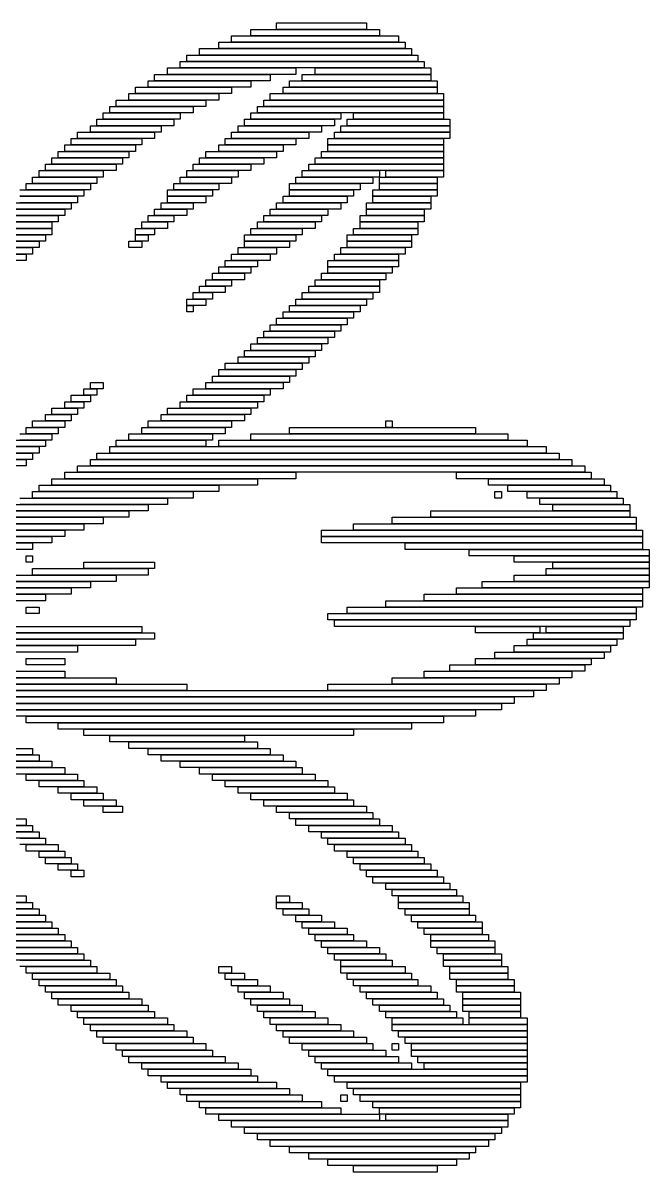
# Model space of a CAD drawing. Extents: x 372 to 652, y 304 to 721.
# Drawn here: x 554.5 to 652, y 508 to 687 of the extents above; entities that cross this region are included whole.
import ezdxf

# ---------------------------------------------------------------- set-up
doc = ezdxf.new("R2010")
doc.units = 0

msp = doc.modelspace()

# ---------------------------------------------------------------- linework, layer by layer
for p, q in [((590, 686), (610, 686)), ((590, 685), (590, 686)), ((594, 687), (608, 687)), ((594, 686), (594, 687)), ((608, 686), (594, 686)), ((608, 687), (608, 686)), ((610, 686), (610, 685)), ((585, 684), (614, 684)), ((585, 683), (585, 684)), ((587, 685), (613, 685)), ((587, 684), (587, 685)), ((613, 684), (587, 684)), ((610, 685), (590, 685)), ((613, 685), (613, 684)), ((614, 684), (614, 683)), ((580, 682), (616, 682)), ((580, 681), (580, 682)), ((582, 683), (615, 683)), ((582, 682), (582, 683)), ((615, 682), (582, 682)), ((614, 683), (585, 683)), ((615, 683), (615, 682)), ((616, 682), (616, 681)), ((579, 681), (617, 681)), ((579, 680), (579, 681)), ((616, 681), (580, 681)), ((617, 681), (617, 680)), ((575, 679), (593, 679)), ((575, 678), (575, 679)), ((577, 680), (597, 680)), ((577, 679), (577, 680)), ((597, 679), (577, 679)), ((617, 680), (579, 680)), ((593, 679), (593, 678)), ((597, 680), (597, 679)), ((598, 679), (618, 679)), ((598, 678), (598, 679)), ((600, 680), (618, 680)), ((600, 679), (600, 680)), ((618, 679), (600, 679)), ((618, 680), (618, 679)), ((618, 679), (618, 678)), ((572, 677), (587, 677)), ((572, 676), (572, 677)), ((574, 678), (590, 678)), ((574, 677), (574, 678)), ((590, 677), (574, 677)), ((593, 678), (575, 678)), ((587, 677), (587, 676)), ((590, 678), (590, 677)), ((595, 677), (619, 677)), ((595, 676), (595, 677)), ((596, 678), (619, 678)), ((596, 677), (596, 678)), ((619, 677), (596, 677)), ((618, 678), (598, 678)), ((619, 678), (619, 677)), ((619, 677), (619, 676)), ((569, 675), (583, 675)), ((569, 674), (569, 675)), ((571, 676), (585, 676)), ((571, 675), (571, 676)), ((585, 675), (571, 675)), ((587, 676), (572, 676)), ((583, 675), (583, 674)), ((585, 676), (585, 675)), ((592, 675), (620, 675)), ((592, 674), (592, 675)), ((593, 676), (620, 676)), ((593, 675), (593, 676)), ((620, 675), (593, 675)), ((619, 676), (595, 676)), ((620, 676), (620, 675)), ((620, 675), (620, 674)), ((568, 674), (581, 674)), ((568, 673), (568, 674)), ((583, 674), (569, 674)), ((581, 674), (581, 673)), ((591, 674), (620, 674)), ((591, 673), (591, 674)), ((620, 674), (592, 674)), ((620, 674), (620, 673)), ((566, 672), (578, 672)), ((566, 671), (566, 672)), ((567, 673), (579, 673)), ((567, 672), (567, 673)), ((579, 672), (567, 672)), ((581, 673), (568, 673)), ((578, 672), (578, 671)), ((579, 673), (579, 672)), ((589, 672), (603, 672)), ((589, 671), (589, 672)), ((590, 673), (604, 673)), ((590, 672), (590, 673)), ((604, 672), (590, 672)), ((620, 673), (591, 673)), ((603, 672), (603, 671)), ((604, 673), (604, 672)), ((605, 672), (621, 672)), ((605, 671), (605, 672)), ((606, 673), (620, 673)), ((606, 672), (606, 673)), ((620, 672), (606, 672)), ((620, 673), (620, 672)), ((621, 672), (621, 671)), ((563, 670), (575, 670)), ((563, 669), (563, 670)), ((565, 671), (576, 671)), ((565, 670), (565, 671)), ((576, 670), (565, 670)), ((578, 671), (566, 671)), ((575, 670), (575, 669)), ((576, 671), (576, 670)), ((587, 670), (599, 670)), ((587, 669), (587, 670)), ((588, 671), (601, 671)), ((588, 670), (588, 671)), ((601, 670), (588, 670)), ((603, 671), (589, 671)), ((599, 670), (599, 669)), ((601, 671), (601, 670)), ((603, 670), (621, 670)), ((603, 669), (603, 670)), ((604, 671), (621, 671)), ((604, 670), (604, 671)), ((621, 670), (604, 670)), ((621, 671), (605, 671)), ((621, 671), (621, 670)), ((621, 670), (621, 669)), ((561, 668), (572, 668)), ((561, 667), (561, 668)), ((562, 669), (573, 669)), ((562, 668), (562, 669)), ((573, 668), (562, 668)), ((575, 669), (563, 669)), ((572, 668), (572, 667)), ((573, 669), (573, 668)), ((585, 668), (595, 668)), ((585, 667), (585, 668)), ((586, 669), (597, 669)), ((586, 668), (586, 669)), ((597, 668), (586, 668)), ((599, 669), (587, 669)), ((595, 668), (595, 667)), ((597, 669), (597, 668)), ((602, 669), (620, 669)), ((602, 668), (602, 669)), ((620, 668), (602, 668)), ((602, 668), (620, 668)), ((602, 667), (602, 668)), ((621, 669), (603, 669)), ((620, 669), (620, 668)), ((620, 668), (620, 667)), ((559, 666), (570, 666)), ((559, 665), (559, 666)), ((560, 667), (571, 667)), ((560, 666), (560, 667)), ((571, 666), (560, 666)), ((572, 667), (561, 667)), ((570, 666), (570, 665)), ((571, 667), (571, 666)), ((582, 666), (592, 666)), ((582, 665), (582, 666)), ((583, 667), (594, 667)), ((583, 666), (583, 667)), ((594, 666), (583, 666)), ((595, 667), (585, 667)), ((592, 666), (592, 665)), ((594, 667), (594, 666)), ((600, 666), (620, 666)), ((600, 665), (600, 666)), ((601, 667), (620, 667)), ((601, 666), (601, 667)), ((620, 666), (601, 666)), ((620, 667), (602, 667)), ((620, 667), (620, 666)), ((620, 666), (620, 665)), ((558, 665), (569, 665)), ((558, 664), (558, 665)), ((570, 665), (559, 665)), ((569, 665), (569, 664)), ((581, 665), (590, 665)), ((581, 664), (581, 665)), ((592, 665), (582, 665)), ((590, 665), (590, 664)), ((599, 665), (620, 665)), ((599, 664), (599, 665)), ((620, 665), (600, 665)), ((620, 665), (620, 664)), ((556, 663), (566, 663)), ((556, 662), (556, 663)), ((557, 664), (567, 664)), ((557, 663), (557, 664)), ((567, 663), (557, 663)), ((569, 664), (558, 664)), ((566, 663), (566, 662)), ((567, 664), (567, 663)), ((579, 663), (587, 663)), ((579, 662), (579, 663)), ((580, 664), (588, 664)), ((580, 663), (580, 664)), ((588, 663), (580, 663)), ((590, 664), (581, 664)), ((587, 663), (587, 662)), ((588, 664), (588, 663)), ((597, 663), (609, 663)), ((597, 662), (597, 663)), ((598, 664), (610, 664)), ((598, 663), (598, 664)), ((610, 663), (598, 663)), ((620, 664), (599, 664)), ((609, 663), (609, 662)), ((610, 664), (610, 663)), ((610, 663), (619, 663)), ((610, 662), (610, 663)), ((611, 664), (620, 664)), ((611, 663), (611, 664)), ((620, 663), (611, 663)), ((619, 663), (619, 662)), ((620, 664), (620, 663)), ((554, 661), (564, 661)), ((555, 662), (565, 662)), ((555, 661), (555, 662)), ((565, 661), (555, 661)), ((566, 662), (556, 662)), ((564, 661), (564, 660)), ((565, 662), (565, 661)), ((577, 661), (584, 661)), ((577, 660), (577, 661)), ((578, 662), (585, 662)), ((578, 661), (578, 662)), ((585, 661), (578, 661)), ((587, 662), (579, 662)), ((584, 661), (584, 660)), ((585, 662), (585, 661)), ((596, 662), (607, 662)), ((596, 661), (596, 662)), ((607, 661), (596, 661)), ((596, 661), (606, 661)), ((596, 660), (596, 661)), ((609, 662), (597, 662)), ((606, 661), (606, 660)), ((607, 662), (607, 661)), ((609, 661), (619, 661)), ((609, 660), (609, 661)), ((619, 662), (610, 662)), ((610, 662), (619, 662)), ((610, 661), (610, 662)), ((619, 661), (610, 661)), ((619, 662), (619, 661)), ((619, 661), (619, 660)), ((553, 659), (562, 659)), ((564, 660), (554, 660)), ((554, 660), (563, 660)), ((563, 659), (554, 659)), ((562, 659), (562, 658)), ((563, 660), (563, 659)), ((576, 659), (581, 659)), ((576, 658), (576, 659)), ((584, 660), (577, 660)), ((577, 660), (583, 660)), ((577, 659), (577, 660)), ((583, 659), (577, 659)), ((581, 659), (581, 658)), ((583, 660), (583, 659)), ((594, 659), (604, 659)), ((594, 658), (594, 659)), ((595, 660), (605, 660)), ((595, 659), (595, 660)), ((605, 659), (595, 659)), ((606, 660), (596, 660)), ((604, 659), (604, 658)), ((605, 660), (605, 659)), ((608, 659), (618, 659)), ((608, 658), (608, 659)), ((619, 660), (609, 660)), ((609, 660), (618, 660)), ((609, 659), (609, 660)), ((618, 659), (609, 659)), ((618, 660), (618, 659)), ((618, 659), (618, 658)), ((551, 657), (560, 657)), ((552, 658), (561, 658)), ((561, 657), (552, 657)), ((562, 658), (553, 658)), ((560, 657), (560, 656)), ((561, 658), (561, 657)), ((574, 657), (578, 657)), ((574, 656), (574, 657)), ((575, 658), (580, 658)), ((575, 657), (575, 658)), ((580, 657), (575, 657)), ((581, 658), (576, 658)), ((578, 657), (578, 656)), ((580, 658), (580, 657)), ((592, 657), (601, 657)), ((592, 656), (592, 657)), ((593, 658), (602, 658)), ((593, 657), (593, 658)), ((602, 657), (593, 657)), ((604, 658), (594, 658)), ((601, 657), (601, 656)), ((602, 658), (602, 657)), ((607, 657), (617, 657)), ((607, 656), (607, 657)), ((618, 658), (608, 658)), ((608, 658), (617, 658)), ((608, 657), (608, 658)), ((617, 657), (608, 657)), ((617, 658), (617, 657)), ((617, 657), (617, 656)), ((550, 656), (559, 656)), ((560, 656), (551, 656)), ((559, 656), (559, 655)), ((573, 656), (577, 656)), ((573, 655), (573, 656)), ((578, 656), (574, 656)), ((577, 656), (577, 655)), ((591, 656), (600, 656)), ((591, 655), (591, 656)), ((601, 656), (592, 656)), ((600, 656), (600, 655)), ((617, 656), (607, 656)), ((607, 656), (616, 656)), ((607, 655), (607, 656)), ((616, 656), (616, 655)), ((541, 655), (559, 655)), ((559, 654), (541, 654)), ((541, 654), (558, 654)), ((559, 655), (550, 655)), ((558, 654), (558, 653)), ((559, 655), (559, 654)), ((572, 655), (575, 655)), ((572, 654), (572, 655)), ((575, 654), (572, 654)), ((572, 654), (574, 654)), ((572, 653), (572, 654)), ((577, 655), (573, 655)), ((574, 654), (574, 653)), ((575, 655), (575, 654)), ((589, 654), (597, 654)), ((589, 653), (589, 654)), ((590, 655), (598, 655)), ((590, 654), (590, 655)), ((598, 654), (590, 654)), ((600, 655), (591, 655)), ((597, 654), (597, 653)), ((598, 655), (598, 654)), ((605, 654), (615, 654)), ((605, 653), (605, 654)), ((606, 655), (616, 655)), ((606, 654), (606, 655)), ((616, 654), (606, 654)), ((616, 655), (607, 655)), ((615, 654), (615, 653)), ((616, 655), (616, 654)), ((540, 653), (557, 653)), ((557, 652), (540, 652)), ((540, 652), (556, 652)), ((558, 653), (541, 653)), ((556, 652), (556, 651)), ((557, 653), (557, 652)), ((571, 653), (573, 653)), ((571, 652), (571, 653)), ((573, 652), (571, 652)), ((574, 653), (572, 653)), ((573, 653), (573, 652)), ((588, 652), (594, 652)), ((588, 651), (588, 652)), ((597, 653), (589, 653)), ((589, 653), (596, 653)), ((589, 652), (589, 653)), ((596, 652), (589, 652)), ((594, 652), (594, 651)), ((596, 653), (596, 652)), ((604, 652), (614, 652)), ((604, 651), (604, 652)), ((615, 653), (605, 653)), ((605, 653), (615, 653)), ((605, 652), (605, 653)), ((615, 652), (605, 652)), ((614, 652), (614, 651)), ((615, 653), (615, 652)), ((556, 651), (540, 651)), ((540, 651), (555, 651)), ((555, 650), (540, 650)), ((555, 651), (555, 650)), ((586, 650), (591, 650)), ((586, 649), (586, 650)), ((587, 651), (593, 651)), ((587, 650), (587, 651)), ((593, 650), (587, 650)), ((594, 651), (588, 651)), ((591, 650), (591, 649)), ((593, 651), (593, 650)), ((602, 650), (613, 650)), ((602, 649), (602, 650)), ((603, 651), (613, 651)), ((603, 650), (603, 651)), ((613, 650), (603, 650)), ((614, 651), (604, 651)), ((613, 651), (613, 650)), ((613, 650), (613, 649)), ((584, 648), (589, 648)), ((584, 647), (584, 648)), ((585, 649), (590, 649)), ((585, 648), (585, 649)), ((590, 648), (585, 648)), ((591, 649), (586, 649)), ((589, 648), (589, 647)), ((590, 649), (590, 648)), ((601, 648), (611, 648)), ((601, 647), (601, 648)), ((613, 649), (602, 649)), ((602, 649), (612, 649)), ((602, 648), (602, 649)), ((612, 648), (602, 648)), ((611, 648), (611, 647)), ((612, 649), (612, 648)), ((583, 647), (587, 647)), ((583, 646), (583, 647)), ((589, 647), (584, 647)), ((587, 647), (587, 646)), ((600, 647), (610, 647)), ((600, 646), (600, 647)), ((611, 647), (601, 647)), ((610, 647), (610, 646)), ((581, 645), (584, 645)), ((581, 644), (581, 645)), ((582, 646), (586, 646)), ((582, 645), (582, 646)), ((586, 645), (582, 645)), ((587, 646), (583, 646)), ((584, 645), (584, 644)), ((586, 646), (586, 645)), ((598, 645), (609, 645)), ((598, 644), (598, 645)), ((599, 646), (610, 646)), ((599, 645), (599, 646)), ((610, 645), (599, 645)), ((610, 646), (600, 646)), ((609, 645), (609, 644)), ((610, 646), (610, 645)), ((580, 644), (583, 644)), ((580, 643), (580, 644)), ((583, 643), (580, 643)), ((580, 643), (581, 643)), ((580, 642), (580, 643)), ((584, 644), (581, 644)), ((581, 643), (581, 642)), ((583, 644), (583, 643)), ((596, 643), (607, 643)), ((596, 642), (596, 643)), ((597, 644), (608, 644)), ((597, 643), (597, 644)), ((608, 643), (597, 643)), ((609, 644), (598, 644)), ((607, 643), (607, 642)), ((608, 644), (608, 643)), ((581, 642), (580, 642)), ((594, 641), (605, 641)), ((594, 640), (594, 641)), ((595, 642), (606, 642)), ((595, 641), (595, 642)), ((606, 641), (595, 641)), ((607, 642), (596, 642)), ((605, 641), (605, 640)), ((606, 642), (606, 641)), ((593, 640), (604, 640)), ((593, 639), (593, 640)), ((605, 640), (594, 640)), ((604, 640), (604, 639)), ((591, 638), (602, 638)), ((591, 637), (591, 638)), ((592, 639), (603, 639)), ((592, 638), (592, 639)), ((603, 638), (592, 638)), ((604, 639), (593, 639)), ((602, 638), (602, 637)), ((603, 639), (603, 638)), ((589, 636), (600, 636)), ((589, 635), (589, 636)), ((590, 637), (601, 637)), ((590, 636), (590, 637)), ((601, 636), (590, 636)), ((602, 637), (591, 637)), ((600, 636), (600, 635)), ((601, 637), (601, 636)), ((586, 634), (598, 634)), ((586, 633), (586, 634)), ((588, 635), (599, 635)), ((588, 634), (588, 635)), ((599, 634), (588, 634)), ((600, 635), (589, 635)), ((598, 634), (598, 633)), ((599, 635), (599, 634)), ((584, 632), (596, 632)), ((584, 631), (584, 632)), ((585, 633), (597, 633)), ((585, 632), (585, 633)), ((597, 632), (585, 632)), ((598, 633), (586, 633)), ((596, 632), (596, 631)), ((597, 633), (597, 632)), ((565, 631), (567, 631)), ((565, 630), (565, 631)), ((567, 631), (567, 630)), ((583, 631), (595, 631)), ((583, 630), (583, 631)), ((596, 631), (584, 631)), ((595, 631), (595, 630)), ((562, 629), (565, 629)), ((562, 628), (562, 629)), ((564, 630), (566, 630)), ((564, 629), (564, 630)), ((566, 629), (564, 629)), ((567, 630), (565, 630)), ((565, 629), (565, 628)), ((566, 630), (566, 629)), ((580, 629), (592, 629)), ((580, 628), (580, 629)), ((581, 630), (593, 630)), ((581, 629), (581, 630)), ((593, 629), (581, 629)), ((595, 630), (583, 630)), ((592, 629), (592, 628)), ((593, 630), (593, 629)), ((559, 627), (563, 627)), ((559, 626), (559, 627)), ((561, 628), (564, 628)), ((561, 627), (561, 628)), ((564, 627), (561, 627)), ((565, 628), (562, 628)), ((563, 627), (563, 626)), ((564, 628), (564, 627)), ((577, 627), (590, 627)), ((577, 626), (577, 627)), ((579, 628), (591, 628)), ((579, 627), (579, 628)), ((591, 627), (579, 627)), ((592, 628), (580, 628)), ((590, 627), (590, 626)), ((591, 628), (591, 627)), ((556, 625), (561, 625)), ((556, 624), (556, 625)), ((558, 626), (562, 626)), ((558, 625), (558, 626)), ((562, 625), (558, 625)), ((563, 626), (559, 626)), ((561, 625), (561, 624)), ((562, 626), (562, 625)), ((574, 625), (587, 625)), ((574, 624), (574, 625)), ((576, 626), (589, 626)), ((576, 625), (576, 626)), ((589, 625), (576, 625)), ((590, 626), (577, 626)), ((587, 625), (587, 624)), ((589, 626), (589, 625)), ((611, 625), (612, 625)), ((611, 624), (611, 625)), ((612, 625), (612, 624)), ((554, 623), (559, 623)), ((555, 624), (560, 624)), ((555, 623), (555, 624)), ((560, 623), (555, 623)), ((561, 624), (556, 624)), ((559, 623), (559, 622)), ((560, 624), (560, 623)), ((571, 623), (584, 623)), ((571, 622), (571, 623)), ((573, 624), (586, 624)), ((573, 623), (573, 624)), ((586, 623), (573, 623)), ((587, 624), (574, 624)), ((584, 623), (584, 622)), ((586, 624), (586, 623)), ((590, 623), (630, 623)), ((590, 622), (590, 623)), ((596, 624), (625, 624)), ((596, 623), (596, 624)), ((625, 623), (596, 623)), ((612, 624), (611, 624)), ((625, 624), (625, 623)), ((630, 623), (630, 622)), ((552, 622), (558, 622)), ((559, 622), (554, 622)), ((558, 622), (558, 621)), ((569, 622), (583, 622)), ((569, 621), (569, 622)), ((584, 622), (571, 622)), ((583, 622), (583, 621)), ((585, 622), (633, 622)), ((585, 621), (585, 622)), ((630, 622), (590, 622)), ((633, 622), (633, 621)), ((549, 620), (556, 620)), ((551, 621), (557, 621)), ((557, 620), (551, 620)), ((558, 621), (552, 621)), ((556, 620), (556, 619)), ((557, 621), (557, 620)), ((566, 620), (638, 620)), ((566, 619), (566, 620)), ((568, 621), (636, 621)), ((568, 620), (568, 621)), ((636, 620), (568, 620)), ((583, 621), (569, 621)), ((633, 621), (585, 621)), ((636, 621), (636, 620)), ((638, 620), (638, 619)), ((548, 619), (555, 619)), ((555, 618), (548, 618)), ((556, 619), (549, 619)), ((555, 619), (555, 618)), ((563, 618), (642, 618)), ((563, 617), (563, 618)), ((565, 619), (640, 619)), ((565, 618), (565, 619)), ((640, 618), (565, 618)), ((638, 619), (566, 619)), ((640, 619), (640, 618)), ((642, 618), (642, 617)), ((559, 616), (591, 616)), ((559, 615), (559, 616)), ((561, 617), (597, 617)), ((561, 616), (561, 617)), ((597, 616), (561, 616)), ((642, 617), (563, 617)), ((591, 616), (591, 615)), ((597, 617), (597, 616)), ((622, 617), (643, 617)), ((622, 616), (622, 617)), ((643, 616), (622, 616)), ((627, 616), (645, 616)), ((627, 615), (627, 616)), ((643, 617), (643, 616)), ((645, 616), (645, 615)), ((556, 614), (581, 614)), ((556, 613), (556, 614)), ((557, 615), (585, 615)), ((557, 614), (557, 615)), ((585, 614), (557, 614)), ((591, 615), (559, 615)), ((581, 614), (581, 613)), ((585, 615), (585, 614)), ((645, 615), (627, 615)), ((628, 614), (629, 614)), ((628, 613), (628, 614)), ((629, 614), (629, 613)), ((630, 615), (646, 615)), ((630, 614), (630, 615)), ((646, 614), (630, 614)), ((633, 614), (647, 614)), ((633, 613), (633, 614)), ((646, 615), (646, 614)), ((647, 614), (647, 613)), ((554, 613), (577, 613)), ((581, 613), (556, 613)), ((577, 613), (577, 612)), ((629, 613), (628, 613)), ((647, 613), (633, 613)), ((635, 613), (648, 613)), ((635, 612), (635, 613)), ((648, 613), (648, 612)), ((550, 611), (571, 611)), ((552, 612), (574, 612)), ((574, 611), (552, 611)), ((577, 612), (554, 612)), ((571, 611), (571, 610)), ((574, 612), (574, 611)), ((618, 611), (649, 611)), ((618, 610), (618, 611)), ((648, 612), (635, 612)), ((637, 612), (649, 612)), ((637, 611), (637, 612)), ((649, 611), (637, 611)), ((649, 612), (649, 611)), ((649, 611), (649, 610)), ((546, 609), (564, 609)), ((548, 610), (567, 610)), ((567, 609), (548, 609)), ((571, 610), (550, 610)), ((564, 609), (564, 608)), ((567, 610), (567, 609)), ((606, 609), (650, 609)), ((606, 608), (606, 609)), ((612, 610), (650, 610)), ((612, 609), (612, 610)), ((650, 609), (612, 609)), ((649, 610), (618, 610)), ((650, 610), (650, 609)), ((650, 609), (650, 608)), ((543, 607), (559, 607)), ((544, 608), (561, 608)), ((561, 607), (544, 607)), ((564, 608), (546, 608)), ((559, 607), (559, 606)), ((561, 608), (561, 607)), ((601, 608), (651, 608)), ((601, 607), (601, 608)), ((651, 607), (601, 607)), ((601, 607), (651, 607)), ((601, 606), (601, 607)), ((650, 608), (606, 608)), ((651, 608), (651, 607)), ((651, 607), (651, 606)), ((541, 606), (556, 606)), ((559, 606), (543, 606)), ((556, 606), (556, 605)), ((651, 606), (601, 606)), ((614, 606), (651, 606)), ((614, 605), (614, 606)), ((651, 606), (651, 605)), ((556, 605), (541, 605)), ((555, 604), (556, 604)), ((555, 603), (555, 604)), ((556, 604), (556, 603)), ((651, 605), (614, 605)), ((624, 605), (652, 605)), ((624, 604), (624, 605)), ((652, 604), (624, 604)), ((631, 604), (652, 604)), ((631, 603), (631, 604)), ((652, 605), (652, 604)), ((652, 604), (652, 603)), ((556, 603), (555, 603)), ((556, 602), (574, 602)), ((556, 601), (556, 602)), ((564, 603), (575, 603)), ((564, 602), (564, 603)), ((575, 602), (564, 602)), ((574, 602), (574, 601)), ((575, 603), (575, 602)), ((652, 603), (631, 603)), ((636, 602), (652, 602)), ((636, 601), (636, 602)), ((637, 603), (652, 603)), ((637, 602), (637, 603)), ((652, 602), (637, 602)), ((652, 603), (652, 602)), ((652, 602), (652, 601)), ((547, 600), (565, 600)), ((551, 601), (569, 601)), ((569, 600), (551, 600)), ((574, 601), (556, 601)), ((565, 600), (565, 599)), ((569, 601), (569, 600)), ((626, 600), (652, 600)), ((626, 599), (626, 600)), ((631, 601), (652, 601)), ((631, 600), (631, 601)), ((652, 600), (631, 600)), ((652, 601), (636, 601)), ((652, 601), (652, 600)), ((652, 600), (652, 599)), ((465, 598), (558, 598)), ((481, 599), (562, 599)), ((562, 598), (481, 598)), ((565, 599), (547, 599)), ((558, 598), (558, 597)), ((562, 599), (562, 598)), ((617, 598), (651, 598)), ((617, 597), (617, 598)), ((622, 599), (651, 599)), ((622, 598), (622, 599)), ((651, 598), (622, 598)), ((652, 599), (626, 599)), ((651, 599), (651, 598)), ((651, 598), (651, 597)), ((558, 597), (465, 597)), ((611, 597), (651, 597)), ((611, 596), (611, 597)), ((651, 597), (617, 597)), ((651, 597), (651, 596)), ((555, 596), (557, 596)), ((555, 595), (555, 596)), ((557, 595), (555, 595)), ((557, 596), (557, 595)), ((602, 595), (650, 595)), ((602, 594), (602, 595)), ((605, 596), (650, 596)), ((605, 595), (605, 596)), ((650, 595), (605, 595)), ((651, 596), (611, 596)), ((650, 596), (650, 595)), ((650, 595), (650, 594)), ((479, 593), (573, 593)), ((573, 593), (573, 592)), ((650, 594), (602, 594)), ((603, 594), (649, 594)), ((603, 593), (603, 594)), ((649, 593), (603, 593)), ((625, 593), (635, 593)), ((625, 592), (625, 593)), ((635, 593), (635, 592)), ((636, 593), (648, 593)), ((636, 592), (636, 593)), ((648, 593), (648, 592)), ((649, 594), (649, 593)), ((425, 592), (575, 592)), ((575, 591), (425, 591)), ((431, 591), (572, 591)), ((573, 592), (479, 592)), ((572, 591), (572, 590)), ((575, 592), (575, 591)), ((635, 592), (625, 592)), ((633, 591), (647, 591)), ((633, 590), (633, 591)), ((634, 592), (648, 592)), ((634, 591), (634, 592)), ((648, 591), (634, 591)), ((648, 592), (636, 592)), ((647, 591), (647, 590)), ((648, 592), (648, 591)), ((572, 590), (431, 590)), ((437, 590), (563, 590)), ((563, 589), (437, 589)), ((563, 590), (563, 589)), ((628, 589), (645, 589)), ((628, 588), (628, 589)), ((631, 590), (646, 590)), ((631, 589), (631, 590)), ((646, 589), (631, 589)), ((647, 590), (633, 590)), ((645, 589), (645, 588)), ((646, 590), (646, 589)), ((555, 588), (561, 588)), ((555, 587), (555, 588)), ((561, 588), (561, 587)), ((625, 588), (643, 588)), ((625, 587), (625, 588)), ((645, 588), (628, 588)), ((643, 588), (643, 587)), ((479, 586), (561, 586)), ((561, 587), (555, 587)), ((561, 586), (561, 585)), ((617, 586), (640, 586)), ((617, 585), (617, 586)), ((621, 587), (642, 587)), ((621, 586), (621, 587)), ((642, 586), (621, 586)), ((643, 587), (625, 587)), ((640, 586), (640, 585)), ((642, 587), (642, 586)), ((473, 584), (580, 584)), ((561, 585), (479, 585)), ((479, 585), (569, 585)), ((569, 584), (479, 584)), ((569, 585), (569, 584)), ((580, 584), (580, 583)), ((602, 584), (636, 584)), ((602, 583), (602, 584)), ((612, 585), (638, 585)), ((612, 584), (612, 585)), ((638, 584), (612, 584)), ((640, 585), (617, 585)), ((636, 584), (636, 583)), ((638, 585), (638, 584)), ((463, 582), (631, 582)), ((467, 583), (634, 583)), ((634, 582), (467, 582)), ((580, 583), (473, 583)), ((636, 583), (602, 583)), ((631, 582), (631, 581)), ((634, 583), (634, 582)), ((631, 581), (463, 581)), ((545, 581), (629, 581)), ((629, 580), (545, 580)), ((550, 580), (625, 580)), ((625, 580), (625, 579)), ((629, 581), (629, 580)), ((625, 579), (550, 579)), ((555, 579), (620, 579)), ((555, 578), (555, 579)), ((620, 579), (620, 578)), ((620, 578), (555, 578)), ((560, 578), (615, 578)), ((560, 577), (560, 578)), ((615, 577), (560, 577)), ((564, 577), (606, 577)), ((564, 576), (564, 577)), ((606, 577), (606, 576)), ((615, 578), (615, 577)), ((606, 576), (564, 576)), ((568, 576), (589, 576)), ((568, 575), (568, 576)), ((589, 575), (568, 575)), ((571, 575), (591, 575)), ((571, 574), (571, 575)), ((589, 576), (589, 575)), ((591, 575), (591, 574)), ((545, 574), (556, 574)), ((556, 573), (545, 573)), ((548, 573), (557, 573)), ((556, 574), (556, 573)), ((557, 573), (557, 572)), ((591, 574), (571, 574)), ((574, 574), (593, 574)), ((574, 573), (574, 574)), ((593, 573), (574, 573)), ((576, 573), (595, 573)), ((576, 572), (576, 573)), ((593, 574), (593, 573)), ((595, 573), (595, 572)), ((557, 572), (548, 572)), ((550, 572), (559, 572)), ((559, 572), (559, 571)), ((595, 572), (576, 572)), ((579, 572), (597, 572)), ((579, 571), (579, 572)), ((597, 572), (597, 571)), ((559, 571), (550, 571)), ((553, 571), (561, 571)), ((561, 570), (553, 570)), ((555, 570), (563, 570)), ((555, 569), (555, 570)), ((561, 571), (561, 570)), ((563, 570), (563, 569)), ((597, 571), (579, 571)), ((582, 571), (598, 571)), ((582, 570), (582, 571)), ((598, 570), (582, 570)), ((584, 570), (600, 570)), ((584, 569), (584, 570)), ((598, 571), (598, 570)), ((600, 570), (600, 569)), ((563, 569), (555, 569)), ((557, 569), (564, 569)), ((557, 568), (557, 569)), ((564, 568), (557, 568)), ((560, 568), (566, 568)), ((560, 567), (560, 568)), ((564, 569), (564, 568)), ((566, 568), (566, 567)), ((600, 569), (584, 569)), ((586, 569), (602, 569)), ((586, 568), (586, 569)), ((602, 568), (586, 568)), ((588, 568), (603, 568)), ((588, 567), (588, 568)), ((602, 569), (602, 568)), ((603, 568), (603, 567)), ((566, 567), (560, 567)), ((562, 567), (567, 567)), ((562, 566), (562, 567)), ((567, 566), (562, 566)), ((564, 566), (569, 566)), ((564, 565), (564, 566)), ((567, 567), (567, 566)), ((569, 566), (569, 565)), ((603, 567), (588, 567)), ((590, 567), (605, 567)), ((590, 566), (590, 567)), ((605, 566), (590, 566)), ((592, 566), (606, 566)), ((592, 565), (592, 566)), ((605, 567), (605, 566)), ((606, 566), (606, 565)), ((569, 565), (564, 565)), ((567, 565), (570, 565)), ((567, 564), (567, 565)), ((570, 564), (567, 564)), ((570, 565), (570, 564)), ((606, 565), (592, 565)), ((594, 565), (608, 565)), ((594, 564), (594, 565)), ((608, 564), (594, 564)), ((596, 564), (609, 564)), ((596, 563), (596, 564)), ((608, 565), (608, 564)), ((609, 564), (609, 563)), ((549, 563), (555, 563)), ((555, 563), (555, 562)), ((609, 563), (596, 563)), ((597, 563), (610, 563)), ((597, 562), (597, 563)), ((610, 563), (610, 562)), ((555, 562), (549, 562)), ((550, 562), (556, 562)), ((556, 561), (550, 561)), ((552, 561), (557, 561)), ((556, 562), (556, 561)), ((557, 561), (557, 560)), ((610, 562), (597, 562)), ((599, 562), (612, 562)), ((599, 561), (599, 562)), ((612, 561), (599, 561)), ((601, 561), (613, 561)), ((601, 560), (601, 561)), ((612, 562), (612, 561)), ((613, 561), (613, 560)), ((557, 560), (552, 560)), ((554, 560), (558, 560)), ((558, 559), (554, 559)), ((555, 559), (560, 559)), ((555, 558), (555, 559)), ((558, 560), (558, 559)), ((560, 559), (560, 558)), ((613, 560), (601, 560)), ((602, 560), (614, 560)), ((602, 559), (602, 560)), ((614, 559), (602, 559)), ((603, 559), (615, 559)), ((603, 558), (603, 559)), ((614, 560), (614, 559)), ((615, 559), (615, 558)), ((560, 558), (555, 558)), ((557, 558), (561, 558)), ((557, 557), (557, 558)), ((561, 557), (557, 557)), ((558, 557), (562, 557)), ((558, 556), (558, 557)), ((561, 558), (561, 557)), ((562, 557), (562, 556)), ((615, 558), (603, 558)), ((605, 558), (616, 558)), ((605, 557), (605, 558)), ((616, 557), (605, 557)), ((606, 557), (617, 557)), ((606, 556), (606, 557)), ((616, 558), (616, 557)), ((617, 557), (617, 556)), ((562, 556), (558, 556)), ((560, 556), (563, 556)), ((560, 555), (560, 556)), ((563, 555), (560, 555)), ((562, 555), (564, 555)), ((562, 554), (562, 555)), ((563, 556), (563, 555)), ((564, 555), (564, 554)), ((617, 556), (606, 556)), ((607, 556), (618, 556)), ((607, 555), (607, 556)), ((618, 555), (607, 555)), ((608, 555), (619, 555)), ((608, 554), (608, 555)), ((618, 556), (618, 555)), ((619, 555), (619, 554)), ((564, 554), (562, 554)), ((619, 554), (608, 554)), ((609, 554), (620, 554)), ((609, 553), (609, 554)), ((620, 554), (620, 553)), ((620, 553), (609, 553)), ((611, 553), (621, 553)), ((611, 552), (611, 553)), ((621, 552), (611, 552)), ((612, 552), (622, 552)), ((612, 551), (612, 552)), ((621, 553), (621, 552)), ((622, 552), (622, 551)), ((544, 551), (555, 551)), ((555, 550), (544, 550)), ((545, 550), (556, 550)), ((555, 551), (555, 550)), ((556, 550), (556, 549)), ((594, 551), (596, 551)), ((594, 550), (594, 551)), ((596, 550), (594, 550)), ((594, 550), (598, 550)), ((594, 549), (594, 550)), ((596, 551), (596, 550)), ((598, 550), (598, 549)), ((622, 551), (612, 551)), ((613, 551), (623, 551)), ((613, 550), (613, 551)), ((623, 550), (613, 550)), ((613, 550), (624, 550)), ((613, 549), (613, 550)), ((623, 551), (623, 550)), ((624, 550), (624, 549)), ((556, 549), (545, 549)), ((546, 549), (557, 549)), ((557, 548), (546, 548)), ((547, 548), (558, 548)), ((557, 549), (557, 548)), ((558, 548), (558, 547)), ((598, 549), (594, 549)), ((595, 549), (599, 549)), ((595, 548), (595, 549)), ((599, 548), (595, 548)), ((597, 548), (601, 548)), ((597, 547), (597, 548)), ((599, 549), (599, 548)), ((601, 548), (601, 547)), ((624, 549), (613, 549)), ((614, 549), (624, 549)), ((614, 548), (614, 549)), ((624, 548), (614, 548)), ((615, 548), (625, 548)), ((615, 547), (615, 548)), ((624, 549), (624, 548)), ((625, 548), (625, 547)), ((558, 547), (547, 547)), ((548, 547), (559, 547)), ((559, 546), (548, 546)), ((549, 546), (560, 546)), ((559, 547), (559, 546)), ((560, 546), (560, 545)), ((601, 547), (597, 547)), ((598, 547), (603, 547)), ((598, 546), (598, 547)), ((603, 546), (598, 546)), ((599, 546), (605, 546)), ((599, 545), (599, 546)), ((603, 547), (603, 546)), ((605, 546), (605, 545)), ((625, 547), (615, 547)), ((616, 547), (626, 547)), ((616, 546), (616, 547)), ((626, 546), (616, 546)), ((617, 546), (626, 546)), ((617, 545), (617, 546)), ((626, 547), (626, 546)), ((626, 546), (626, 545)), ((560, 545), (549, 545)), ((550, 545), (561, 545)), ((561, 545), (561, 544)), ((605, 545), (599, 545)), ((600, 545), (606, 545)), ((600, 544), (600, 545)), ((606, 545), (606, 544)), ((626, 545), (617, 545)), ((618, 545), (627, 545)), ((618, 544), (618, 545)), ((627, 545), (627, 544)), ((561, 544), (550, 544)), ((551, 544), (562, 544)), ((562, 543), (551, 543)), ((552, 543), (563, 543)), ((562, 544), (562, 543)), ((563, 543), (563, 542)), ((606, 544), (600, 544)), ((601, 544), (608, 544)), ((601, 543), (601, 544)), ((608, 543), (601, 543)), ((602, 543), (610, 543)), ((602, 542), (602, 543)), ((608, 544), (608, 543)), ((610, 543), (610, 542)), ((627, 544), (618, 544)), ((618, 544), (628, 544)), ((618, 543), (618, 544)), ((628, 543), (618, 543)), ((619, 543), (628, 543)), ((619, 542), (619, 543)), ((628, 544), (628, 543)), ((628, 543), (628, 542)), ((563, 542), (552, 542)), ((553, 542), (564, 542)), ((564, 541), (553, 541)), ((554, 541), (565, 541)), ((564, 542), (564, 541)), ((565, 541), (565, 540)), ((610, 542), (602, 542)), ((603, 542), (611, 542)), ((603, 541), (603, 542)), ((611, 541), (603, 541)), ((604, 541), (612, 541)), ((604, 540), (604, 541)), ((611, 542), (611, 541)), ((612, 541), (612, 540)), ((628, 542), (619, 542)), ((620, 542), (629, 542)), ((620, 541), (620, 542)), ((629, 541), (620, 541)), ((620, 541), (629, 541)), ((620, 540), (620, 541)), ((629, 542), (629, 541)), ((629, 541), (629, 540)), ((565, 540), (554, 540)), ((555, 540), (566, 540)), ((555, 539), (555, 540)), ((566, 539), (555, 539)), ((556, 539), (568, 539)), ((556, 538), (556, 539)), ((566, 540), (566, 539)), ((568, 539), (568, 538)), ((585, 540), (587, 540)), ((585, 539), (585, 540)), ((587, 539), (585, 539)), ((586, 539), (589, 539)), ((586, 538), (586, 539)), ((587, 540), (587, 539)), ((589, 539), (589, 538)), ((612, 540), (604, 540)), ((604, 540), (614, 540)), ((604, 539), (604, 540)), ((614, 539), (604, 539)), ((605, 539), (615, 539)), ((605, 538), (605, 539)), ((614, 540), (614, 539)), ((615, 539), (615, 538)), ((629, 540), (620, 540)), ((621, 540), (630, 540)), ((621, 539), (621, 540)), ((630, 539), (621, 539)), ((621, 539), (630, 539)), ((621, 538), (621, 539)), ((630, 540), (630, 539)), ((630, 539), (630, 538)), ((568, 538), (556, 538)), ((557, 538), (569, 538)), ((557, 537), (557, 538)), ((569, 537), (557, 537)), ((558, 537), (570, 537)), ((558, 536), (558, 537)), ((569, 538), (569, 537)), ((570, 537), (570, 536)), ((589, 538), (586, 538)), ((587, 538), (591, 538)), ((587, 537), (587, 538)), ((591, 537), (587, 537)), ((588, 537), (593, 537)), ((588, 536), (588, 537)), ((591, 538), (591, 537)), ((593, 537), (593, 536)), ((615, 538), (605, 538)), ((606, 538), (616, 538)), ((606, 537), (606, 538)), ((616, 537), (606, 537)), ((607, 537), (618, 537)), ((607, 536), (607, 537)), ((616, 538), (616, 537)), ((618, 537), (618, 536)), ((630, 538), (621, 538)), ((622, 538), (631, 538)), ((622, 537), (622, 538)), ((631, 537), (622, 537)), ((622, 537), (631, 537)), ((622, 536), (622, 537)), ((631, 538), (631, 537)), ((631, 537), (631, 536)), ((570, 536), (558, 536)), ((559, 536), (571, 536)), ((559, 535), (559, 536)), ((571, 536), (571, 535)), ((593, 536), (588, 536)), ((589, 536), (595, 536)), ((589, 535), (589, 536)), ((595, 536), (595, 535)), ((618, 536), (607, 536)), ((608, 536), (619, 536)), ((608, 535), (608, 536)), ((619, 536), (619, 535)), ((631, 536), (622, 536)), ((623, 536), (632, 536)), ((623, 535), (623, 536)), ((632, 536), (632, 535)), ((571, 535), (559, 535)), ((560, 535), (573, 535)), ((560, 534), (560, 535)), ((573, 534), (560, 534)), ((562, 534), (574, 534)), ((562, 533), (562, 534)), ((573, 535), (573, 534)), ((574, 534), (574, 533)), ((595, 535), (589, 535)), ((590, 535), (596, 535)), ((590, 534), (590, 535)), ((596, 534), (590, 534)), ((591, 534), (598, 534)), ((591, 533), (591, 534)), ((596, 535), (596, 534)), ((598, 534), (598, 533)), ((619, 535), (608, 535)), ((609, 535), (620, 535)), ((609, 534), (609, 535)), ((620, 534), (609, 534)), ((610, 534), (621, 534)), ((610, 533), (610, 534)), ((620, 535), (620, 534)), ((621, 534), (621, 533)), ((632, 535), (623, 535)), ((623, 535), (632, 535)), ((623, 534), (623, 535)), ((632, 534), (623, 534)), ((623, 534), (632, 534)), ((623, 533), (623, 534)), ((632, 535), (632, 534)), ((632, 534), (632, 533)), ((574, 533), (562, 533)), ((563, 533), (575, 533)), ((563, 532), (563, 533)), ((575, 532), (563, 532)), ((564, 532), (577, 532)), ((564, 531), (564, 532)), ((575, 533), (575, 532)), ((577, 532), (577, 531)), ((598, 533), (591, 533)), ((592, 533), (600, 533)), ((592, 532), (592, 533)), ((600, 532), (592, 532)), ((593, 532), (602, 532)), ((593, 531), (593, 532)), ((600, 533), (600, 532)), ((602, 532), (602, 531)), ((621, 533), (610, 533)), ((611, 533), (622, 533)), ((611, 532), (611, 533)), ((622, 532), (611, 532)), ((612, 532), (623, 532)), ((612, 531), (612, 532)), ((622, 533), (622, 532)), ((632, 533), (623, 533)), ((623, 532), (623, 531)), ((624, 533), (632, 533)), ((624, 532), (624, 533)), ((632, 532), (624, 532)), ((624, 532), (633, 532)), ((624, 531), (624, 532)), ((632, 533), (632, 532)), ((633, 532), (633, 531)), ((577, 531), (564, 531)), ((565, 531), (578, 531)), ((565, 530), (565, 531)), ((578, 530), (565, 530)), ((566, 530), (580, 530)), ((566, 529), (566, 530)), ((578, 531), (578, 530)), ((580, 530), (580, 529)), ((602, 531), (593, 531)), ((594, 531), (604, 531)), ((594, 530), (594, 531)), ((604, 530), (594, 530)), ((595, 530), (606, 530)), ((595, 529), (595, 530)), ((604, 531), (604, 530)), ((606, 530), (606, 529)), ((623, 531), (612, 531)), ((612, 531), (633, 531)), ((612, 530), (612, 531)), ((633, 530), (612, 530)), ((613, 530), (633, 530)), ((613, 529), (613, 530)), ((633, 531), (624, 531)), ((633, 531), (633, 530)), ((633, 530), (633, 529)), ((580, 529), (566, 529)), ((567, 529), (581, 529)), ((567, 528), (567, 529)), ((581, 529), (581, 528)), ((606, 529), (595, 529)), ((596, 529), (608, 529)), ((596, 528), (596, 529)), ((608, 529), (608, 528)), ((633, 529), (613, 529)), ((614, 529), (633, 529)), ((614, 528), (614, 529)), ((633, 529), (633, 528)), ((581, 528), (567, 528)), ((569, 528), (583, 528)), ((569, 527), (569, 528)), ((583, 527), (569, 527)), ((570, 527), (584, 527)), ((570, 526), (570, 527)), ((583, 528), (583, 527)), ((584, 527), (584, 526)), ((608, 528), (596, 528)), ((598, 528), (609, 528)), ((598, 527), (598, 528)), ((609, 527), (598, 527)), ((599, 527), (611, 527)), ((599, 526), (599, 527)), ((609, 528), (609, 527)), ((611, 527), (611, 526)), ((612, 528), (613, 528)), ((612, 527), (612, 528)), ((613, 527), (612, 527)), ((613, 528), (613, 527)), ((633, 528), (614, 528)), ((615, 528), (633, 528)), ((615, 527), (615, 528)), ((633, 527), (615, 527)), ((615, 527), (633, 527)), ((615, 526), (615, 527)), ((633, 528), (633, 527)), ((633, 527), (633, 526)), ((584, 526), (570, 526)), ((571, 526), (586, 526)), ((571, 525), (571, 526)), ((586, 525), (571, 525)), ((573, 525), (588, 525)), ((573, 524), (573, 525)), ((586, 526), (586, 525)), ((588, 525), (588, 524)), ((611, 526), (599, 526)), ((600, 526), (613, 526)), ((600, 525), (600, 526)), ((613, 525), (600, 525)), ((601, 525), (615, 525)), ((601, 524), (601, 525)), ((613, 526), (613, 525)), ((633, 526), (615, 526)), ((615, 525), (615, 524)), ((616, 526), (633, 526)), ((616, 525), (616, 526)), ((633, 525), (616, 525)), ((617, 525), (633, 525)), ((617, 524), (617, 525)), ((633, 526), (633, 525)), ((633, 525), (633, 524)), ((588, 524), (573, 524)), ((574, 524), (590, 524)), ((574, 523), (574, 524)), ((590, 523), (574, 523)), ((576, 523), (591, 523)), ((576, 522), (576, 523)), ((590, 524), (590, 523)), ((591, 523), (591, 522)), ((615, 524), (601, 524)), ((602, 524), (633, 524)), ((602, 523), (602, 524)), ((633, 523), (602, 523)), ((603, 523), (633, 523)), ((603, 522), (603, 523)), ((633, 524), (617, 524)), ((633, 524), (633, 523)), ((633, 523), (633, 522)), ((591, 522), (576, 522)), ((577, 522), (594, 522)), ((577, 521), (577, 522)), ((594, 521), (577, 521)), ((579, 521), (596, 521)), ((579, 520), (579, 521)), ((594, 522), (594, 521)), ((596, 521), (596, 520)), ((633, 522), (603, 522)), ((605, 522), (632, 522)), ((605, 521), (605, 522)), ((632, 521), (605, 521)), ((606, 521), (632, 521)), ((606, 520), (606, 521)), ((632, 522), (632, 521)), ((632, 521), (632, 520)), ((596, 520), (579, 520)), ((580, 520), (598, 520)), ((580, 519), (580, 520)), ((598, 520), (598, 519)), ((604, 520), (605, 520)), ((604, 519), (604, 520)), ((605, 520), (605, 519)), ((632, 520), (606, 520)), ((607, 520), (632, 520)), ((607, 519), (607, 520)), ((632, 520), (632, 519)), ((598, 519), (580, 519)), ((582, 519), (601, 519)), ((582, 518), (582, 519)), ((601, 518), (582, 518)), ((583, 518), (604, 518)), ((583, 517), (583, 518)), ((601, 519), (601, 518)), ((605, 519), (604, 519)), ((604, 518), (604, 517)), ((632, 519), (607, 519)), ((609, 519), (632, 519)), ((609, 518), (609, 519)), ((632, 518), (609, 518)), ((610, 518), (631, 518)), ((610, 517), (610, 518)), ((631, 518), (631, 517)), ((632, 519), (632, 518)), ((604, 517), (583, 517)), ((585, 517), (610, 517)), ((585, 516), (585, 517)), ((610, 516), (585, 516)), ((587, 516), (630, 516)), ((587, 515), (587, 516)), ((631, 517), (610, 517)), ((610, 517), (610, 516)), ((611, 517), (630, 517)), ((611, 516), (611, 517)), ((630, 516), (611, 516)), ((630, 517), (630, 516)), ((630, 516), (630, 515)), ((630, 515), (587, 515)), ((589, 515), (629, 515)), ((589, 514), (589, 515)), ((629, 514), (589, 514)), ((591, 514), (628, 514)), ((591, 513), (591, 514)), ((628, 514), (628, 513)), ((629, 515), (629, 514)), ((628, 513), (591, 513)), ((593, 513), (627, 513)), ((593, 512), (593, 513)), ((627, 512), (593, 512)), ((596, 512), (625, 512)), ((596, 511), (596, 512)), ((625, 512), (625, 511)), ((627, 513), (627, 512)), ((625, 511), (596, 511)), ((599, 511), (624, 511)), ((599, 510), (599, 511)), ((624, 511), (624, 510)), ((624, 510), (599, 510)), ((602, 510), (622, 510)), ((602, 509), (602, 510)), ((622, 509), (602, 509)), ((606, 509), (619, 509)), ((606, 508), (606, 509)), ((619, 509), (619, 508)), ((622, 510), (622, 509)), ((619, 508), (606, 508))]:
    msp.add_line(p, q)

doc.saveas('drawing.dxf')
